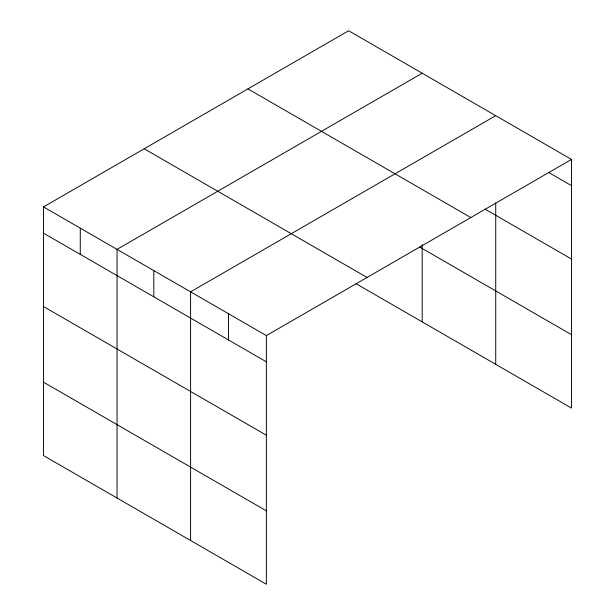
<?xml version="1.0" encoding="UTF-8"?>
<svg xmlns="http://www.w3.org/2000/svg" width="615" height="615" viewBox="0 0 615 615"><rect width="100%" height="100%" fill="white"/><g stroke="black" fill="none" stroke-linecap="round" stroke-linejoin="round"><path stroke-width="0.92" d="M43.496 206.917L266.372 335.59L266.372 584.25L43.496 455.577L43.496 206.917L348.628 30.75L571.504 159.423L571.504 408.083L355.985 283.653M422.182 73.216L117.042 249.382L117.042 498.042M495.728 115.674L190.589 291.841L190.589 540.5M266.372 335.59L571.504 159.423M548.442 172.338L571.504 185.653M485.104 209.169L571.504 259.053M247.937 88.883L470.806 217.556M419.73 247.053L571.504 334.683M144.194 148.784L367.063 277.457M43.496 233.147L266.372 361.82M43.496 306.547L266.372 435.22M43.496 382.176L266.372 510.85M495.728 202.912L495.728 364.334M422.182 244.639L422.182 321.868M228.48 313.719L228.48 339.949M153.819 270.608L153.819 296.845M80.273 228.15L80.273 254.379"/></g></svg>
